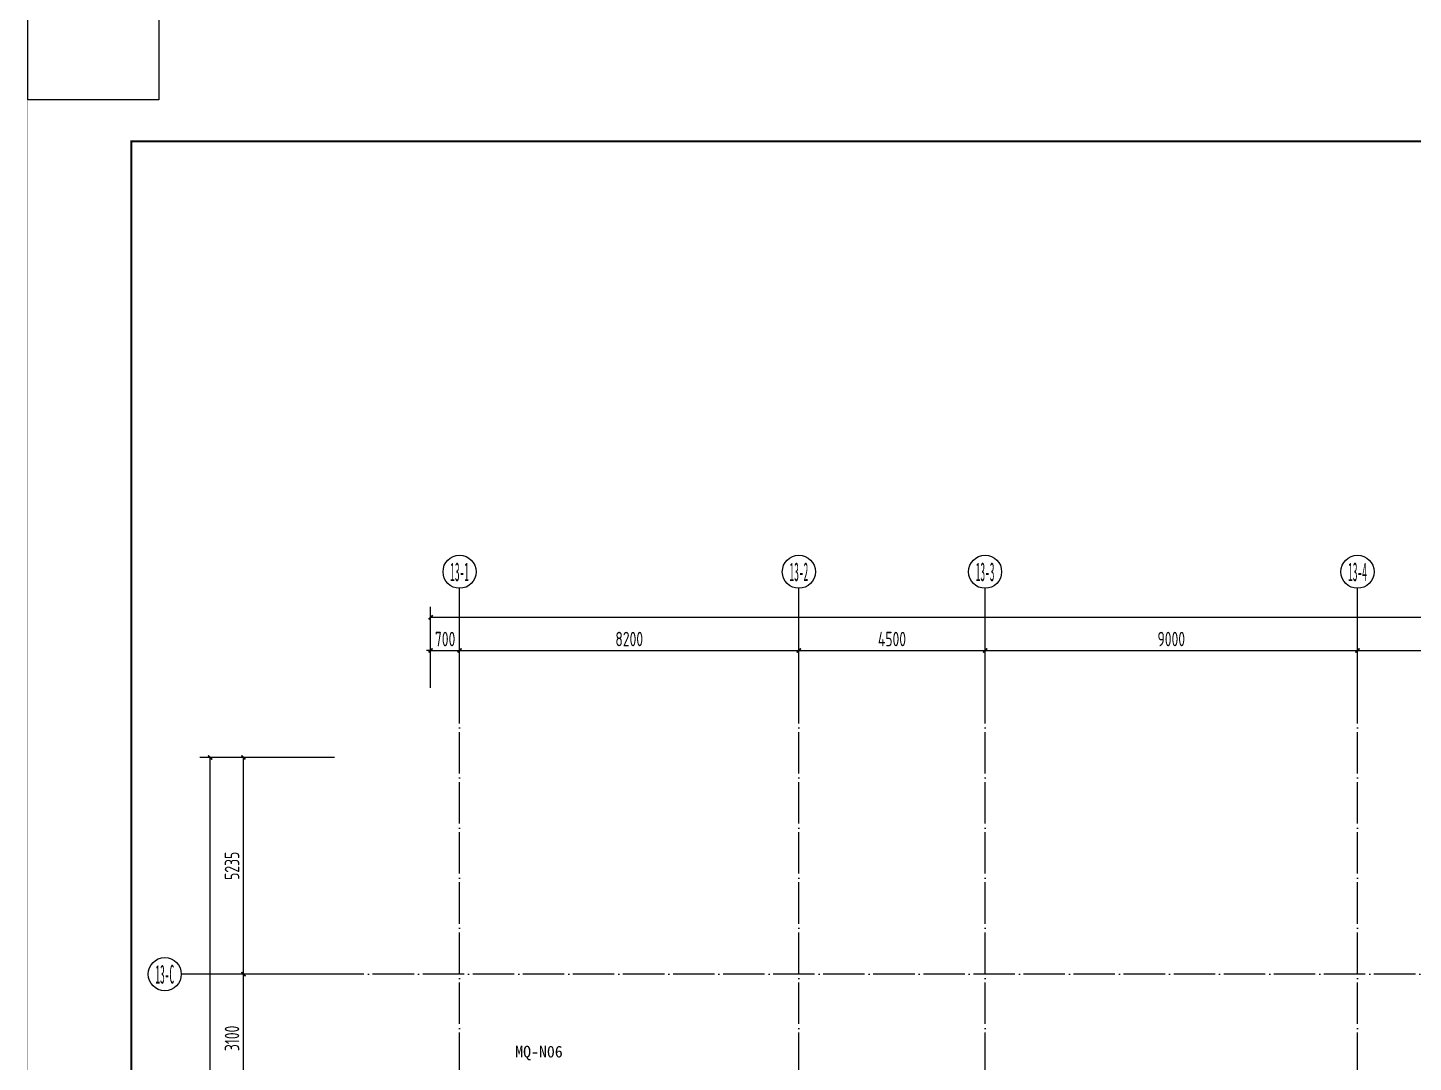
# Model space of a CAD drawing. Extents: x -1262219 to 73468, y -207485 to 163917.
# Drawn here: x -691012 to -657526, y 78273 to 103260 of the extents above; entities that cross this region are included whole.
import ezdxf
from ezdxf.enums import TextEntityAlignment as Align

# ---------------------------------------------------------------- set-up
doc = ezdxf.new("R2010")
doc.units = 0
doc.header["$LTSCALE"] = 500
doc.header["$MEASUREMENT"] = 0
doc.linetypes.add('X-104 13#平面$0$ACAD_ISO05W100', pattern=[34, 24, -3, 0.5, -3, 0.5, -3])
doc.linetypes.add('X-104 13#平面$0$DOTE', pattern=[2.42, 2, -0.2, 0.02, -0.2])
doc.layers.get('0').update_dxf_attribs({"linetype": 'CONTINUOUS'})
doc.layers.get('Defpoints').update_dxf_attribs({"linetype": 'CONTINUOUS'})
for name, color, linetype in [('AXIS_TEXT', 7, 'CONTINUOUS'), ('X-104 13#平面$0$01-标注_轴线坐标', 132, 'CONTINUOUS'), ('X-104 13#平面$0$02-TEXT_标注', 130, 'CONTINUOUS'), ('X-104 13#平面$0$02-TEXT_轴号', 7, 'CONTINUOUS'), ('X-104 13#平面$0$A_AXIS-轴线', 36, 'X-104 13#平面$0$DOTE')]:
    doc.layers.add(name, color=color, linetype=linetype)
doc.layers.add('X-104 13#平面$0$04-不打印_辅助线', color=165, linetype='CONTINUOUS', plot=False)
doc.styles.add('COMPLEX', font='COMPLEX')
doc.styles.add('X-104 13#平面$0$_TCH_AXIS', font='STXIHEI.TTF', dxfattribs={"width": 0.75})
doc.styles.add('X-104 13#平面$0$_TCH_DIM_T3', font='ros1.shx', dxfattribs={"width": 0.8, "bigfont": 'jd.shx'})
doc.dimstyles.new('X-104 13#平面$0$_TCH_ARCH&&100', dxfattribs={"dimtxt": 350, "dimasz": 100, "dimexe": 250, "dimexo": 300, "dimgap": 100, "dimtad": 1, "dimdec": 0, "dimzin": 0, "dimdsep": 46, "dimtxsty": 'X-104 13#平面$0$_TCH_DIM_T3', "dimblk": 'X-104 13#平面$0$_ArchTick', "dimcen": 0.09, "dimclrt": 7, "dimazin": 2, "dimtfac": 1, "dimtdec": 0, "dimtix": 1, "dimtmove": 2, "dimatfit": 3, "dimfxl": 0, "dimtolj": 1, "dimtzin": 0, "dimarcsym": 0})

# ---------------------------------------------------------------- blocks, each defined once
blk = doc.blocks.new('图框-A1')
for points, const_width in [([(0, 0), (841, 0), (841, 594), (0, 594)], 0.05), ([(766, 584), (25, 584), (25, 10), (766, 10)], 0.5)]:
    blk.add_lwpolyline(points, close=True, dxfattribs=dict(const_width=const_width))
blk = doc.blocks.new('_AXISO')
blk.add_circle((0, 0), 0.5)
at = {"layer": 'AXIS_TEXT', "style": 'COMPLEX', "width": 1.041667}
blk.add_attdef('A', text='', height=0.56, dxfattribs=at).set_placement((-0.25, -0.28), (0.25, -0.28), align=Align.FIT)
blk = doc.blocks.new('X-104 13#平面$0$_ArchTick')
at = {"color": 0, "linetype": 'ByBlock', "const_width": 0.4}
blk.add_lwpolyline([(-0.5, -0.5), (0.5, 0.5)], dxfattribs=at)
blk = doc.blocks.new('*D163')
at = {"layer": 'Defpoints', "color": 0}
for p in [(-6225, 23235), (-2925, 23235), (-2925, -2700)]:
    blk.add_point(p, dxfattribs=at)
at = {"layer": 'X-104 13#平面$0$01-标注_轴线坐标', "color": 0, "lineweight": -2}
for p, q in [((-3225, 23235), (-6475, 23235)), ((-6225, -2700), (-6225, 23235)), ((-3225, -2700), (-6475, -2700))]:
    blk.add_line(p, q, dxfattribs=at)
at = {"layer": 'X-104 13#平面$0$01-标注_轴线坐标', "color": 0, "lineweight": -2, "xscale": 100, "yscale": 100, "zscale": 100}
for p, rotation in [((-6225, 23235), 90), ((-6225, -2700), 270)]:
    blk.add_blockref('X-104 13#平面$0$_ArchTick', p, dxfattribs=dict(at, rotation=rotation))
at = {"layer": 'X-104 13#平面$0$01-标注_轴线坐标', "color": 7, "insert": (-6500, 10268), "char_height": 350, "attachment_point": 5, "rotation": 90, "style": 'X-104 13#平面$0$_TCH_DIM_T3'}
blk.add_mtext('\\A1;25935', dxfattribs=at)
blk = doc.blocks.new('*D167')
at = {"layer": 'Defpoints', "color": 0}
for p in [(-5425, 18000), (-2925, 18000), (-2925, 14900)]:
    blk.add_point(p, dxfattribs=at)
at = {"layer": 'X-104 13#平面$0$01-标注_轴线坐标', "color": 0, "lineweight": -2}
for p, q in [((-3225, 18000), (-5675, 18000)), ((-5425, 14900), (-5425, 18000)), ((-3225, 14900), (-5675, 14900))]:
    blk.add_line(p, q, dxfattribs=at)
at = {"layer": 'X-104 13#平面$0$01-标注_轴线坐标', "color": 0, "lineweight": -2, "xscale": 100, "yscale": 100, "zscale": 100}
for p, rotation in [((-5425, 18000), 90), ((-5425, 14900), 270)]:
    blk.add_blockref('X-104 13#平面$0$_ArchTick', p, dxfattribs=dict(at, rotation=rotation))
at = {"layer": 'X-104 13#平面$0$01-标注_轴线坐标', "color": 7, "insert": (-5700, 16450), "char_height": 350, "attachment_point": 5, "rotation": 90, "style": 'X-104 13#平面$0$_TCH_DIM_T3'}
blk.add_mtext('\\A1;3100', dxfattribs=at)
blk = doc.blocks.new('*D168')
at = {"layer": 'Defpoints', "color": 0}
for p in [(-5425, 23235), (-2925, 23235), (-2925, 18000)]:
    blk.add_point(p, dxfattribs=at)
at = {"layer": 'X-104 13#平面$0$01-标注_轴线坐标', "color": 0, "lineweight": -2}
for p, q in [((-3225, 23235), (-5675, 23235)), ((-5425, 18000), (-5425, 23235)), ((-3225, 18000), (-5675, 18000))]:
    blk.add_line(p, q, dxfattribs=at)
at = {"layer": 'X-104 13#平面$0$01-标注_轴线坐标', "color": 0, "lineweight": -2, "xscale": 100, "yscale": 100, "zscale": 100}
for p, rotation in [((-5425, 23235), 90), ((-5425, 18000), 270)]:
    blk.add_blockref('X-104 13#平面$0$_ArchTick', p, dxfattribs=dict(at, rotation=rotation))
at = {"layer": 'X-104 13#平面$0$01-标注_轴线坐标', "color": 7, "insert": (-5700, 20618), "char_height": 350, "attachment_point": 5, "rotation": 90, "style": 'X-104 13#平面$0$_TCH_DIM_T3'}
blk.add_mtext('\\A1;5235', dxfattribs=at)
blk = doc.blocks.new('*D179')
at = {"layer": 'Defpoints', "color": 0}
for p in [(58400, 26620), (-900, 24620), (58400, 24620)]:
    blk.add_point(p, dxfattribs=at)
at = {"layer": 'X-104 13#平面$0$01-标注_轴线坐标', "color": 0, "lineweight": -2}
for p, q in [((-900, 24920), (-900, 26870)), ((58400, 24920), (58400, 26870)), ((-900, 26620), (58400, 26620))]:
    blk.add_line(p, q, dxfattribs=at)
at = {"layer": 'X-104 13#平面$0$01-标注_轴线坐标', "color": 0, "lineweight": -2, "xscale": 100, "yscale": 100, "zscale": 100, "rotation": 180}
blk.add_blockref('X-104 13#平面$0$_ArchTick', (-900, 26620), dxfattribs=at)
at = {"layer": 'X-104 13#平面$0$01-标注_轴线坐标', "color": 0, "lineweight": -2, "xscale": 100, "yscale": 100, "zscale": 100}
blk.add_blockref('X-104 13#平面$0$_ArchTick', (58400, 26620), dxfattribs=at)
at = {"layer": 'X-104 13#平面$0$01-标注_轴线坐标', "color": 7, "insert": (28750, 26895), "char_height": 350, "attachment_point": 5, "style": 'X-104 13#平面$0$_TCH_DIM_T3'}
blk.add_mtext('\\A1;59300', dxfattribs=at)
blk = doc.blocks.new('*D180')
at = {"layer": 'Defpoints', "color": 0}
for p in [(-200, 25820), (-900, 24620), (-200, 24620)]:
    blk.add_point(p, dxfattribs=at)
at = {"layer": 'X-104 13#平面$0$01-标注_轴线坐标', "color": 0, "lineweight": -2}
for p, q in [((-900, 25820), (-1000, 25820)), ((-900, 24920), (-900, 26070)), ((-900, 25820), (-200, 25820)), ((-200, 24920), (-200, 26070)), ((-200, 25820), (-100, 25820))]:
    blk.add_line(p, q, dxfattribs=at)
at = {"layer": 'X-104 13#平面$0$01-标注_轴线坐标', "color": 0, "lineweight": -2, "xscale": 100, "yscale": 100, "zscale": 100}
blk.add_blockref('X-104 13#平面$0$_ArchTick', (-900, 25820), dxfattribs=at)
at = {"layer": 'X-104 13#平面$0$01-标注_轴线坐标', "color": 0, "lineweight": -2, "xscale": 100, "yscale": 100, "zscale": 100, "rotation": 180}
blk.add_blockref('X-104 13#平面$0$_ArchTick', (-200, 25820), dxfattribs=at)
at = {"layer": 'X-104 13#平面$0$01-标注_轴线坐标', "color": 7, "insert": (-550, 26095), "char_height": 350, "attachment_point": 5, "style": 'X-104 13#平面$0$_TCH_DIM_T3'}
blk.add_mtext('\\A1;700', dxfattribs=at)
blk = doc.blocks.new('*D181')
at = {"layer": 'Defpoints', "color": 0}
for p in [(8000, 25820), (-200, 24620), (8000, 24620)]:
    blk.add_point(p, dxfattribs=at)
at = {"layer": 'X-104 13#平面$0$01-标注_轴线坐标', "color": 0, "lineweight": -2}
for p, q in [((-200, 24920), (-200, 26070)), ((-200, 25820), (8000, 25820)), ((8000, 24920), (8000, 26070))]:
    blk.add_line(p, q, dxfattribs=at)
at = {"layer": 'X-104 13#平面$0$01-标注_轴线坐标', "color": 0, "lineweight": -2, "xscale": 100, "yscale": 100, "zscale": 100, "rotation": 180}
blk.add_blockref('X-104 13#平面$0$_ArchTick', (-200, 25820), dxfattribs=at)
at = {"layer": 'X-104 13#平面$0$01-标注_轴线坐标', "color": 0, "lineweight": -2, "xscale": 100, "yscale": 100, "zscale": 100}
blk.add_blockref('X-104 13#平面$0$_ArchTick', (8000, 25820), dxfattribs=at)
at = {"layer": 'X-104 13#平面$0$01-标注_轴线坐标', "color": 7, "insert": (3900, 26095), "char_height": 350, "attachment_point": 5, "style": 'X-104 13#平面$0$_TCH_DIM_T3'}
blk.add_mtext('\\A1;8200', dxfattribs=at)
blk = doc.blocks.new('*D182')
at = {"layer": 'Defpoints', "color": 0}
for p in [(12500, 25820), (8000, 24620), (12500, 24620)]:
    blk.add_point(p, dxfattribs=at)
at = {"layer": 'X-104 13#平面$0$01-标注_轴线坐标', "color": 0, "lineweight": -2}
for p, q in [((8000, 24920), (8000, 26070)), ((8000, 25820), (12500, 25820)), ((12500, 24920), (12500, 26070))]:
    blk.add_line(p, q, dxfattribs=at)
at = {"layer": 'X-104 13#平面$0$01-标注_轴线坐标', "color": 0, "lineweight": -2, "xscale": 100, "yscale": 100, "zscale": 100, "rotation": 180}
blk.add_blockref('X-104 13#平面$0$_ArchTick', (8000, 25820), dxfattribs=at)
at = {"layer": 'X-104 13#平面$0$01-标注_轴线坐标', "color": 0, "lineweight": -2, "xscale": 100, "yscale": 100, "zscale": 100}
blk.add_blockref('X-104 13#平面$0$_ArchTick', (12500, 25820), dxfattribs=at)
at = {"layer": 'X-104 13#平面$0$01-标注_轴线坐标', "color": 7, "insert": (10250, 26095), "char_height": 350, "attachment_point": 5, "style": 'X-104 13#平面$0$_TCH_DIM_T3'}
blk.add_mtext('\\A1;4500', dxfattribs=at)
blk = doc.blocks.new('*D183')
at = {"layer": 'Defpoints', "color": 0}
for p in [(21500, 25820), (12500, 24620), (21500, 24620)]:
    blk.add_point(p, dxfattribs=at)
at = {"layer": 'X-104 13#平面$0$01-标注_轴线坐标', "color": 0, "lineweight": -2}
for p, q in [((12500, 24920), (12500, 26070)), ((12500, 25820), (21500, 25820)), ((21500, 24920), (21500, 26070))]:
    blk.add_line(p, q, dxfattribs=at)
at = {"layer": 'X-104 13#平面$0$01-标注_轴线坐标', "color": 0, "lineweight": -2, "xscale": 100, "yscale": 100, "zscale": 100, "rotation": 180}
blk.add_blockref('X-104 13#平面$0$_ArchTick', (12500, 25820), dxfattribs=at)
at = {"layer": 'X-104 13#平面$0$01-标注_轴线坐标', "color": 0, "lineweight": -2, "xscale": 100, "yscale": 100, "zscale": 100}
blk.add_blockref('X-104 13#平面$0$_ArchTick', (21500, 25820), dxfattribs=at)
at = {"layer": 'X-104 13#平面$0$01-标注_轴线坐标', "color": 7, "insert": (17000, 26095), "char_height": 350, "attachment_point": 5, "style": 'X-104 13#平面$0$_TCH_DIM_T3'}
blk.add_mtext('\\A1;9000', dxfattribs=at)
blk = doc.blocks.new('*D184')
at = {"layer": 'Defpoints', "color": 0}
for p in [(30500, 25820), (21500, 24620), (30500, 24620)]:
    blk.add_point(p, dxfattribs=at)
at = {"layer": 'X-104 13#平面$0$01-标注_轴线坐标', "color": 0, "lineweight": -2}
for p, q in [((21500, 24920), (21500, 26070)), ((21500, 25820), (30500, 25820)), ((30500, 24920), (30500, 26070))]:
    blk.add_line(p, q, dxfattribs=at)
at = {"layer": 'X-104 13#平面$0$01-标注_轴线坐标', "color": 0, "lineweight": -2, "xscale": 100, "yscale": 100, "zscale": 100, "rotation": 180}
blk.add_blockref('X-104 13#平面$0$_ArchTick', (21500, 25820), dxfattribs=at)
at = {"layer": 'X-104 13#平面$0$01-标注_轴线坐标', "color": 0, "lineweight": -2, "xscale": 100, "yscale": 100, "zscale": 100}
blk.add_blockref('X-104 13#平面$0$_ArchTick', (30500, 25820), dxfattribs=at)
at = {"layer": 'X-104 13#平面$0$01-标注_轴线坐标', "color": 7, "insert": (26000, 26095), "char_height": 350, "attachment_point": 5, "style": 'X-104 13#平面$0$_TCH_DIM_T3'}
blk.add_mtext('\\A1;9000', dxfattribs=at)
blk = doc.blocks.new('X-104 13#平面$0$轴网')
at = {"layer": 'X-104 13#平面$0$01-标注_轴线坐标'}
for p, q in [((-200, 24620.3), (-200, 27320.3)), ((8000, 24620.3), (8000, 27320.3)), ((12500, 24620.3), (12500, 27320.3)), ((21500, 24620.3), (21500, 27320.3)), ((-2925, 18000), (-6925, 18000))]:
    blk.add_line(p, q, dxfattribs=at)
at = {"layer": 'X-104 13#平面$0$A_AXIS-轴线', "linetype": 'X-104 13#平面$0$DOTE'}
for p, q in [((-200, -7401), (-200, 24620.3)), ((8000, -7401), (8000, 24620.3)), ((12500, -7401), (12500, 24620.3)), ((21500, -7401), (21500, 24620.3)), ((60408.4, 18000), (-2925, 18000))]:
    blk.add_line(p, q, dxfattribs=at)
at = {"layer": 'X-104 13#平面$0$01-标注_轴线坐标'}
ref = blk.add_blockref('_AXISO', (-200, 27720.3), dxfattribs=dict(at, xscale=800, yscale=800, zscale=800))
ref.add_attrib('A', '13-1', dxfattribs={"layer": 'X-104 13#平面$0$02-TEXT_轴号', "height": 452.55, "style": 'X-104 13#平面$0$_TCH_AXIS', "width": 0.499498}).set_placement((-426.3, 27494), (26.3, 27494), align=Align.FIT)
ref = blk.add_blockref('_AXISO', (8000, 27720.3), dxfattribs=dict(at, xscale=800, yscale=800, zscale=800))
ref.add_attrib('A', '13-2', dxfattribs={"layer": 'X-104 13#平面$0$02-TEXT_轴号', "height": 452.55, "style": 'X-104 13#平面$0$_TCH_AXIS', "width": 0.499498}).set_placement((7773.7, 27494), (8226.3, 27494), align=Align.FIT)
ref = blk.add_blockref('_AXISO', (12500, 27720.3), dxfattribs=dict(at, xscale=800, yscale=800, zscale=800))
ref.add_attrib('A', '13-3', dxfattribs={"layer": 'X-104 13#平面$0$02-TEXT_轴号', "height": 452.55, "style": 'X-104 13#平面$0$_TCH_AXIS', "width": 0.499498}).set_placement((12273.7, 27494), (12726.3, 27494), align=Align.FIT)
ref = blk.add_blockref('_AXISO', (21500, 27720.3), dxfattribs=dict(at, xscale=800, yscale=800, zscale=800))
ref.add_attrib('A', '13-4', dxfattribs={"layer": 'X-104 13#平面$0$02-TEXT_轴号', "height": 452.55, "style": 'X-104 13#平面$0$_TCH_AXIS', "width": 0.499498}).set_placement((21273.7, 27494), (21726.3, 27494), align=Align.FIT)
ref = blk.add_blockref('_AXISO', (-7325, 18000), dxfattribs=dict(at, xscale=800, yscale=800, zscale=800))
ref.add_attrib('A', '13-C', dxfattribs={"layer": 'X-104 13#平面$0$02-TEXT_轴号', "height": 452.55, "style": 'X-104 13#平面$0$_TCH_AXIS', "width": 0.442077}).set_placement((-7551.3, 17773.7), (-7098.7, 17773.7), align=Align.FIT)
for p1, p2, distance, text, picture, middle in [((-900, 24620.3), (58400, 24620.3), 2000, '59300', '*D179', (28750, 26895.3)), ((-900, 24620.3), (-200, 24620.3), 1200, '700', '*D180', (-550, 26095.3)), ((-200, 24620.3), (8000, 24620.3), 1200, '8200', '*D181', (3900, 26095.3)), ((8000, 24620.3), (12500, 24620.3), 1200, '4500', '*D182', (10250, 26095.3)), ((12500, 24620.3), (21500, 24620.3), 1200, '9000', '*D183', (17000, 26095.3)), ((21500, 24620.3), (30500, 24620.3), 1200, '9000', '*D184', (26000, 26095.3)), ((-2925, -2700), (-2925, 23235.1), 3300, '25935', '*D163', (-6500, 10267.5)), ((-2925, 18000), (-2925, 23235.1), 2500, '5235', '*D168', (-5700, 20617.5)), ((-2925, 14900), (-2925, 18000), 2500, '3100', '*D167', (-5700, 16450))]:
    dim = blk.add_aligned_dim(p1=p1, p2=p2, distance=distance, text=text, dimstyle='X-104 13#平面$0$_TCH_ARCH&&100', dxfattribs=at)
    dim.commit()
    dim.dimension.update_dxf_attribs({"geometry": picture, "text_midpoint": middle})
blk = doc.blocks.new('X-104 13#平面')
at = {"layer": 'X-104 13#平面$0$04-不打印_辅助线'}
blk.add_lwpolyline([(-10634.5, 104514.8), (-7467.5, 104514.8), (-7467.5, 101514.8), (-10634.5, 101514.8)], close=True, dxfattribs=at)
at = {"xscale": 100, "yscale": 100, "zscale": 100}
blk.add_blockref('图框-A1', (-10634.5, 42114.8), dxfattribs=at)
blk.add_blockref('X-104 13#平面$0$轴网', (0, 62400))
at = {"layer": 'X-104 13#平面$0$02-TEXT_标注', "linetype": 'X-104 13#平面$0$ACAD_ISO05W100', "style": 'X-104 13#平面$0$_TCH_AXIS'}
blk.add_text('MQ-N06', height=281.25, dxfattribs=at).set_placement((1144.5, 78389.4))

msp = doc.modelspace()

# ---------------------------------------------------------------- block references
msp.add_blockref('X-104 13#平面', (-680375, 0))

doc.saveas('drawing.dxf')
